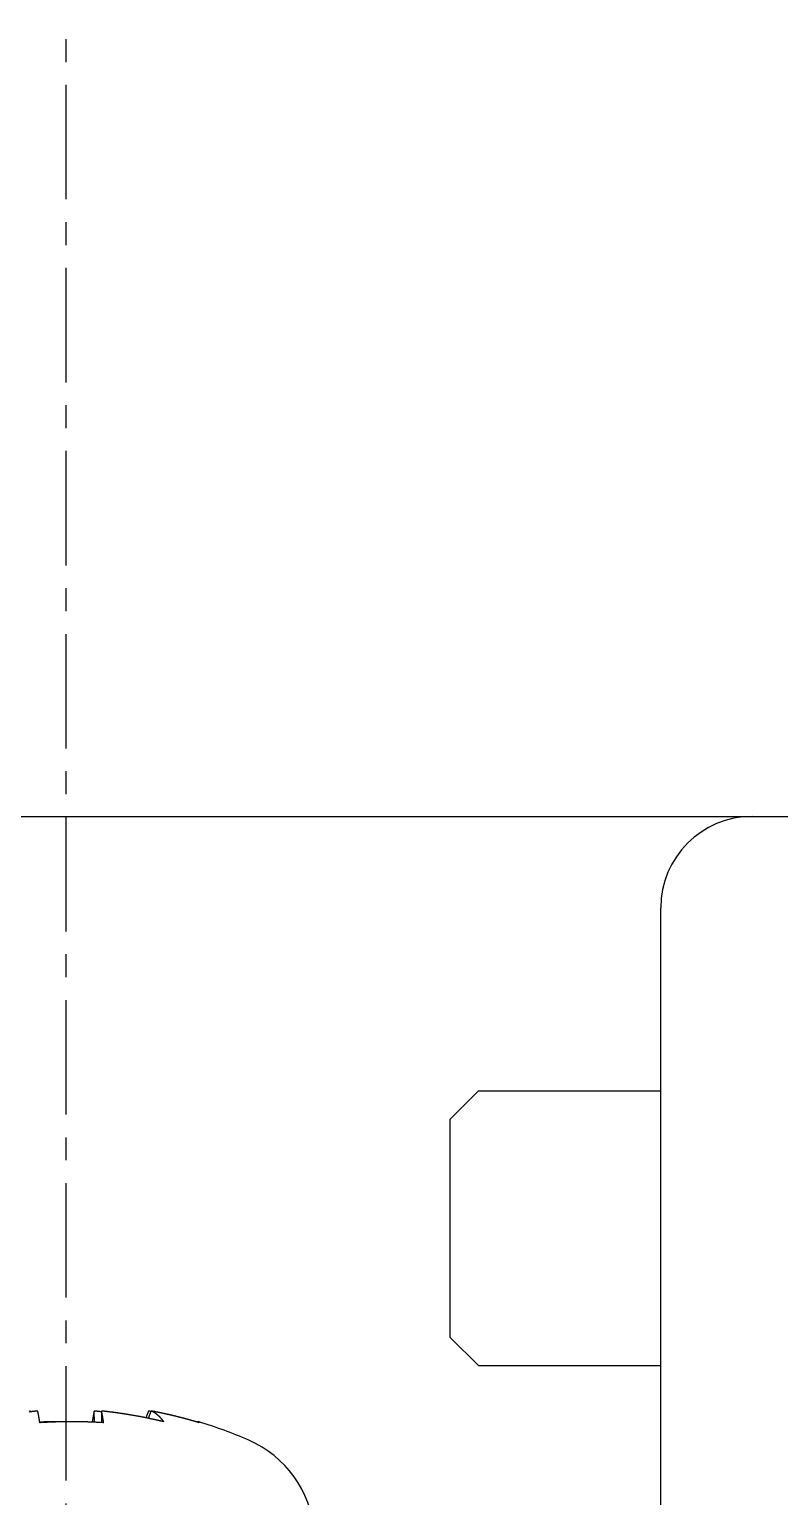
# Model space of a CAD drawing. Extents: x -7 to 305, y -225 to 131.
# Drawn here: x 284.26 to 292.46, y -41.42 to -25.39 of the extents above; entities that cross this region are included whole.
import ezdxf

# ---------------------------------------------------------------- set-up
doc = ezdxf.new("R2010")
doc.units = 0
doc.linetypes.add('CENTER', pattern=[2, 1.25, -0.25, 0.25, -0.25])
doc.layers.get('0').update_dxf_attribs({"linetype": 'CONTINUOUS'})
doc.layers.add('CENTER', color=1, linetype='CENTER')

# ---------------------------------------------------------------- blocks, each defined once
blk = doc.blocks.new('KOZU0012')
at = {"color": 7, "linetype": 'CONTINUOUS'}
for p, q in [((-16, 11), (16, 11)), ((6.5, 3), (6.5, 10)), ((4.2, 7.693275), (4.506725, 8)), ((4.506725, 8), (6.5, 8)), ((4.2, 5.306725), (4.2, 7.693275)), ((4.2, 5.306725), (4.506725, 5)), ((4.506725, 5), (6.5, 5)), ((-0.388641, 4.502558), (-0.388486, 4.493398)), ((0.310778, 4.379841), (0.308698, 4.502558)), ((0.388641, 4.502558), (0.386497, 4.376101)), ((0.902154, 4.502558), (0.873309, 4.428423)), ((0.901458, 4.422675), (0.932539, 4.502558))]:
    blk.add_line(p, q, dxfattribs=at)
for points in [[(-0.308698, 4.50256, 0), (-0.313963, 4.50199, 0), (-0.319228, 4.50142, 0), (-0.324493, 4.50085, 0), (-0.329758, 4.50027, 0), (-0.335023, 4.49968, 0), (-0.340287, 4.49909, 0), (-0.345552, 4.49849, 0), (-0.350816, 4.49788, 0), (-0.356081, 4.49727, 0), (-0.361345, 4.49666, 0), (-0.366609, 4.49604, 0), (-0.371873, 4.49541, 0), (-0.377136, 4.49478, 0), (-0.3824, 4.49414, 0), (-0.387663, 4.4935, 0), (-0.392926, 4.49285, 0), (-0.398189, 4.4922, 0), (-0.403452, 4.49154, 0)], [(-0.388641, 4.50256, 0), (-0.392443, 4.50216, 0), (-0.396244, 4.50175, 0), (-0.400046, 4.50135, 0)], [(-0.285873, 4.37465, 0), (-0.286049, 4.37587, 0), (-0.286224, 4.37708, 0), (-0.2864, 4.37829, 0), (-0.286576, 4.3795, 0), (-0.286752, 4.38071, 0), (-0.286928, 4.38191, 0), (-0.287104, 4.38311, 0), (-0.28728, 4.3843, 0), (-0.287457, 4.38549, 0), (-0.287633, 4.38668, 0), (-0.287809, 4.38786, 0), (-0.287985, 4.38904, 0), (-0.288162, 4.39022, 0), (-0.288338, 4.39139, 0), (-0.288515, 4.39257, 0), (-0.288691, 4.39373, 0), (-0.288868, 4.3949, 0), (-0.289044, 4.39606, 0), (-0.289221, 4.39721, 0), (-0.289397, 4.39837, 0), (-0.289574, 4.39952, 0), (-0.289751, 4.40066, 0), (-0.289928, 4.40181, 0), (-0.290104, 4.40294, 0), (-0.290281, 4.40408, 0), (-0.290458, 4.40521, 0), (-0.290635, 4.40634, 0), (-0.290812, 4.40747, 0), (-0.290989, 4.40859, 0), (-0.291166, 4.40971, 0), (-0.291343, 4.41083, 0), (-0.29152, 4.41194, 0), (-0.291697, 4.41305, 0), (-0.291875, 4.41415, 0), (-0.292052, 4.41525, 0), (-0.292229, 4.41635, 0), (-0.292407, 4.41745, 0), (-0.292584, 4.41854, 0), (-0.292761, 4.41963, 0), (-0.292939, 4.42071, 0), (-0.293116, 4.42179, 0), (-0.293294, 4.42287, 0), (-0.293472, 4.42394, 0), (-0.293649, 4.42501, 0), (-0.293827, 4.42608, 0), (-0.294005, 4.42714, 0), (-0.294182, 4.4282, 0), (-0.29436, 4.42926, 0), (-0.294538, 4.43031, 0), (-0.294716, 4.43136, 0), (-0.294894, 4.43241, 0), (-0.295072, 4.43345, 0), (-0.29525, 4.43449, 0), (-0.295428, 4.43553, 0), (-0.295606, 4.43656, 0), (-0.295784, 4.43759, 0), (-0.295962, 4.43862, 0), (-0.29614, 4.43964, 0), (-0.296318, 4.44066, 0), (-0.296496, 4.44167, 0), (-0.296675, 4.44269, 0), (-0.296853, 4.44369, 0), (-0.297031, 4.4447, 0), (-0.29721, 4.4457, 0), (-0.297388, 4.4467, 0), (-0.297567, 4.44769, 0), (-0.297745, 4.44868, 0), (-0.297924, 4.44967, 0), (-0.298102, 4.45066, 0), (-0.298281, 4.45164, 0), (-0.298459, 4.45261, 0), (-0.298638, 4.45359, 0), (-0.298817, 4.45456, 0), (-0.298996, 4.45553, 0), (-0.299174, 4.45649, 0), (-0.299353, 4.45745, 0), (-0.299532, 4.4584, 0), (-0.299711, 4.45936, 0), (-0.29989, 4.46031, 0), (-0.300069, 4.46125, 0), (-0.300248, 4.4622, 0), (-0.300427, 4.46313, 0), (-0.300606, 4.46407, 0), (-0.300785, 4.465, 0), (-0.300964, 4.46593, 0), (-0.301143, 4.46686, 0), (-0.301323, 4.46778, 0), (-0.301502, 4.4687, 0), (-0.301681, 4.46961, 0), (-0.30186, 4.47052, 0), (-0.30204, 4.47143, 0), (-0.302219, 4.47233, 0), (-0.302398, 4.47323, 0), (-0.302578, 4.47413, 0), (-0.302757, 4.47502, 0), (-0.302937, 4.47592, 0), (-0.303116, 4.4768, 0), (-0.303296, 4.47769, 0), (-0.303476, 4.47856, 0), (-0.303655, 4.47944, 0), (-0.303835, 4.48031, 0), (-0.304015, 4.48118, 0), (-0.304194, 4.48205, 0), (-0.304374, 4.48291, 0), (-0.304554, 4.48377, 0), (-0.304734, 4.48463, 0), (-0.304914, 4.48548, 0), (-0.305093, 4.48633, 0), (-0.305273, 4.48717, 0), (-0.305453, 4.48801, 0), (-0.305633, 4.48885, 0), (-0.305813, 4.48968, 0), (-0.305993, 4.49052, 0), (-0.306173, 4.49134, 0), (-0.306353, 4.49217, 0), (-0.306534, 4.49299, 0), (-0.306714, 4.4938, 0), (-0.306894, 4.49462, 0), (-0.307074, 4.49543, 0), (-0.307254, 4.49623, 0), (-0.307435, 4.49704, 0), (-0.307615, 4.49784, 0), (-0.307795, 4.49863, 0), (-0.307976, 4.49942, 0), (-0.308156, 4.50021, 0), (-0.308337, 4.501, 0), (-0.308517, 4.50178, 0), (-0.308698, 4.50256, 0)], [(0.308698, 4.50256, 0), (0.308524, 4.50181, 0), (0.308351, 4.50106, 0), (0.308178, 4.50031, 0), (0.308004, 4.49955, 0), (0.307831, 4.49879, 0), (0.307658, 4.49803, 0), (0.307485, 4.49726, 0), (0.307312, 4.49649, 0), (0.307139, 4.49572, 0), (0.306966, 4.49494, 0), (0.306793, 4.49416, 0), (0.30662, 4.49338, 0), (0.306447, 4.49259, 0), (0.306274, 4.4918, 0), (0.306101, 4.49101, 0), (0.305928, 4.49021, 0), (0.305755, 4.48941, 0), (0.305582, 4.48861, 0), (0.305409, 4.48781, 0), (0.305237, 4.487, 0), (0.305064, 4.48619, 0), (0.304891, 4.48537, 0), (0.304718, 4.48455, 0), (0.304546, 4.48373, 0), (0.304373, 4.48291, 0), (0.3042, 4.48208, 0), (0.304028, 4.48125, 0), (0.303855, 4.48041, 0), (0.303683, 4.47958, 0), (0.30351, 4.47873, 0), (0.303338, 4.47789, 0), (0.303165, 4.47704, 0), (0.302993, 4.47619, 0), (0.302821, 4.47534, 0), (0.302648, 4.47448, 0), (0.302476, 4.47362, 0), (0.302304, 4.47276, 0), (0.302132, 4.47189, 0), (0.301959, 4.47102, 0), (0.301787, 4.47015, 0), (0.301615, 4.46927, 0), (0.301443, 4.46839, 0), (0.301271, 4.46751, 0), (0.301099, 4.46663, 0), (0.300927, 4.46574, 0), (0.300755, 4.46484, 0), (0.300583, 4.46395, 0), (0.300411, 4.46305, 0), (0.300239, 4.46215, 0), (0.300067, 4.46124, 0), (0.299895, 4.46033, 0), (0.299723, 4.45942, 0), (0.299552, 4.45851, 0), (0.29938, 4.45759, 0), (0.299208, 4.45667, 0), (0.299036, 4.45574, 0), (0.298865, 4.45482, 0), (0.298693, 4.45389, 0), (0.298522, 4.45295, 0), (0.29835, 4.45202, 0), (0.298178, 4.45108, 0), (0.298007, 4.45013, 0), (0.297836, 4.44919, 0), (0.297664, 4.44824, 0), (0.297493, 4.44728, 0), (0.297321, 4.44633, 0), (0.29715, 4.44537, 0), (0.296979, 4.4444, 0), (0.296808, 4.44344, 0), (0.296636, 4.44247, 0), (0.296465, 4.4415, 0), (0.296294, 4.44052, 0), (0.296123, 4.43954, 0), (0.295952, 4.43856, 0), (0.295781, 4.43758, 0), (0.29561, 4.43659, 0), (0.295439, 4.4356, 0), (0.295268, 4.4346, 0), (0.295097, 4.4336, 0), (0.294926, 4.4326, 0), (0.294755, 4.4316, 0), (0.294585, 4.43059, 0), (0.294414, 4.42958, 0), (0.294243, 4.42857, 0), (0.294072, 4.42755, 0), (0.293902, 4.42653, 0), (0.293731, 4.42551, 0), (0.293561, 4.42448, 0), (0.29339, 4.42345, 0), (0.29322, 4.42242, 0), (0.293049, 4.42138, 0), (0.292879, 4.42034, 0), (0.292708, 4.4193, 0), (0.292538, 4.41825, 0), (0.292368, 4.4172, 0), (0.292197, 4.41615, 0), (0.292027, 4.4151, 0), (0.291857, 4.41404, 0), (0.291687, 4.41298, 0), (0.291517, 4.41191, 0), (0.291346, 4.41085, 0), (0.291176, 4.40977, 0), (0.291006, 4.4087, 0), (0.290836, 4.40762, 0), (0.290666, 4.40654, 0), (0.290497, 4.40546, 0), (0.290327, 4.40437, 0), (0.290157, 4.40328, 0), (0.289987, 4.40219, 0), (0.289817, 4.40109, 0), (0.289648, 4.39999, 0), (0.289478, 4.39889, 0), (0.289308, 4.39778, 0), (0.289139, 4.39668, 0), (0.288969, 4.39556, 0), (0.2888, 4.39445, 0), (0.28863, 4.39333, 0), (0.288461, 4.39221, 0), (0.288291, 4.39108, 0), (0.288122, 4.38996, 0), (0.287953, 4.38882, 0), (0.287783, 4.38769, 0), (0.287614, 4.38655, 0), (0.287445, 4.38541, 0), (0.287276, 4.38427, 0), (0.287107, 4.38312, 0), (0.286938, 4.38197, 0), (0.286769, 4.38082, 0)], [(0.388486, 4.4934, 0), (0.387862, 4.49347, 0), (0.387239, 4.49355, 0), (0.386616, 4.49363, 0), (0.385993, 4.4937, 0), (0.385369, 4.49378, 0), (0.384746, 4.49386, 0), (0.384123, 4.49393, 0), (0.3835, 4.49401, 0), (0.382877, 4.49408, 0), (0.382253, 4.49416, 0), (0.38163, 4.49424, 0), (0.381007, 4.49431, 0), (0.380384, 4.49439, 0), (0.37976, 4.49446, 0), (0.379137, 4.49454, 0), (0.378514, 4.49461, 0), (0.377891, 4.49469, 0), (0.377267, 4.49476, 0), (0.376644, 4.49484, 0), (0.376021, 4.49491, 0), (0.375398, 4.49499, 0), (0.374774, 4.49506, 0), (0.374151, 4.49514, 0), (0.373528, 4.49521, 0), (0.372905, 4.49529, 0), (0.372281, 4.49536, 0), (0.371658, 4.49544, 0), (0.371035, 4.49551, 0), (0.370411, 4.49559, 0), (0.369788, 4.49566, 0), (0.369165, 4.49573, 0), (0.368542, 4.49581, 0), (0.367918, 4.49588, 0), (0.367295, 4.49596, 0), (0.366672, 4.49603, 0), (0.366048, 4.4961, 0), (0.365425, 4.49618, 0), (0.364802, 4.49625, 0), (0.364179, 4.49632, 0), (0.363555, 4.4964, 0), (0.362932, 4.49647, 0), (0.362309, 4.49654, 0), (0.361685, 4.49662, 0), (0.361062, 4.49669, 0), (0.360439, 4.49676, 0), (0.359815, 4.49684, 0), (0.359192, 4.49691, 0), (0.358569, 4.49698, 0), (0.357945, 4.49706, 0), (0.357322, 4.49713, 0), (0.356699, 4.4972, 0), (0.356075, 4.49727, 0), (0.355452, 4.49735, 0), (0.354829, 4.49742, 0), (0.354205, 4.49749, 0), (0.353582, 4.49756, 0), (0.352959, 4.49764, 0), (0.352335, 4.49771, 0), (0.351712, 4.49778, 0), (0.351089, 4.49785, 0), (0.350465, 4.49792, 0), (0.349842, 4.49799, 0), (0.349219, 4.49807, 0), (0.348595, 4.49814, 0), (0.347972, 4.49821, 0), (0.347349, 4.49828, 0), (0.346725, 4.49835, 0), (0.346102, 4.49842, 0), (0.345479, 4.4985, 0), (0.344855, 4.49857, 0), (0.344232, 4.49864, 0), (0.343608, 4.49871, 0), (0.342985, 4.49878, 0), (0.342362, 4.49885, 0), (0.341738, 4.49892, 0), (0.341115, 4.49899, 0), (0.340492, 4.49906, 0), (0.339868, 4.49913, 0), (0.339245, 4.4992, 0), (0.338622, 4.49927, 0), (0.337998, 4.49934, 0), (0.337375, 4.49941, 0), (0.336751, 4.49948, 0), (0.336128, 4.49955, 0), (0.335505, 4.49962, 0), (0.334881, 4.49969, 0), (0.334258, 4.49976, 0), (0.333634, 4.49983, 0), (0.333011, 4.4999, 0), (0.332388, 4.49997, 0), (0.331764, 4.50004, 0), (0.331141, 4.50011, 0), (0.330517, 4.50018, 0), (0.329894, 4.50025, 0), (0.329271, 4.50032, 0), (0.328647, 4.50039, 0), (0.328024, 4.50046, 0), (0.3274, 4.50053, 0), (0.326777, 4.5006, 0), (0.326154, 4.50066, 0), (0.32553, 4.50073, 0), (0.324907, 4.5008, 0), (0.324283, 4.50087, 0), (0.32366, 4.50094, 0), (0.323037, 4.50101, 0), (0.322413, 4.50108, 0), (0.32179, 4.50114, 0), (0.321166, 4.50121, 0), (0.320543, 4.50128, 0), (0.319919, 4.50135, 0), (0.319296, 4.50142, 0), (0.318673, 4.50148, 0), (0.318049, 4.50155, 0), (0.317426, 4.50162, 0), (0.316802, 4.50169, 0), (0.316179, 4.50175, 0), (0.315555, 4.50182, 0), (0.314932, 4.50189, 0), (0.314308, 4.50196, 0), (0.313685, 4.50202, 0), (0.313062, 4.50209, 0), (0.312438, 4.50216, 0), (0.311815, 4.50222, 0), (0.311191, 4.50229, 0), (0.310568, 4.50236, 0), (0.309944, 4.50242, 0), (0.309321, 4.50249, 0), (0.308698, 4.50256, 0)], [(0.411466, 4.37465, 0), (0.41129, 4.37587, 0), (0.411114, 4.37708, 0), (0.410938, 4.37829, 0), (0.410762, 4.3795, 0), (0.410586, 4.38071, 0), (0.41041, 4.38191, 0), (0.410234, 4.38311, 0), (0.410058, 4.3843, 0), (0.409882, 4.38549, 0), (0.409705, 4.38668, 0), (0.409529, 4.38786, 0), (0.409353, 4.38904, 0), (0.409177, 4.39022, 0), (0.409, 4.39139, 0), (0.408824, 4.39257, 0), (0.408647, 4.39373, 0), (0.408471, 4.3949, 0), (0.408294, 4.39606, 0), (0.408118, 4.39721, 0), (0.407941, 4.39837, 0), (0.407764, 4.39952, 0), (0.407588, 4.40066, 0), (0.407411, 4.40181, 0), (0.407234, 4.40294, 0), (0.407057, 4.40408, 0), (0.40688, 4.40521, 0), (0.406703, 4.40634, 0), (0.406526, 4.40747, 0), (0.406349, 4.40859, 0), (0.406172, 4.40971, 0), (0.405995, 4.41083, 0), (0.405818, 4.41194, 0), (0.405641, 4.41305, 0), (0.405464, 4.41415, 0), (0.405286, 4.41525, 0), (0.405109, 4.41635, 0), (0.404932, 4.41745, 0), (0.404754, 4.41854, 0), (0.404577, 4.41963, 0), (0.404399, 4.42071, 0), (0.404222, 4.42179, 0), (0.404044, 4.42287, 0), (0.403867, 4.42394, 0), (0.403689, 4.42501, 0), (0.403511, 4.42608, 0), (0.403334, 4.42714, 0), (0.403156, 4.4282, 0), (0.402978, 4.42926, 0), (0.4028, 4.43031, 0), (0.402623, 4.43136, 0), (0.402445, 4.43241, 0), (0.402267, 4.43345, 0), (0.402089, 4.43449, 0), (0.401911, 4.43553, 0), (0.401733, 4.43656, 0), (0.401555, 4.43759, 0), (0.401377, 4.43862, 0), (0.401198, 4.43964, 0), (0.40102, 4.44066, 0), (0.400842, 4.44167, 0), (0.400664, 4.44269, 0), (0.400485, 4.44369, 0), (0.400307, 4.4447, 0), (0.400129, 4.4457, 0), (0.39995, 4.4467, 0), (0.399772, 4.44769, 0), (0.399593, 4.44868, 0), (0.399415, 4.44967, 0), (0.399236, 4.45066, 0), (0.399057, 4.45164, 0), (0.398879, 4.45261, 0), (0.3987, 4.45359, 0), (0.398521, 4.45456, 0), (0.398343, 4.45553, 0), (0.398164, 4.45649, 0), (0.397985, 4.45745, 0), (0.397806, 4.4584, 0), (0.397627, 4.45936, 0), (0.397448, 4.46031, 0), (0.397269, 4.46125, 0), (0.39709, 4.4622, 0), (0.396911, 4.46313, 0), (0.396732, 4.46407, 0), (0.396553, 4.465, 0), (0.396374, 4.46593, 0), (0.396195, 4.46686, 0), (0.396016, 4.46778, 0), (0.395837, 4.4687, 0), (0.395657, 4.46961, 0), (0.395478, 4.47052, 0), (0.395299, 4.47143, 0), (0.395119, 4.47233, 0), (0.39494, 4.47323, 0), (0.39476, 4.47413, 0), (0.394581, 4.47502, 0), (0.394401, 4.47592, 0), (0.394222, 4.4768, 0), (0.394042, 4.47769, 0), (0.393863, 4.47856, 0), (0.393683, 4.47944, 0), (0.393503, 4.48031, 0), (0.393324, 4.48118, 0), (0.393144, 4.48205, 0), (0.392964, 4.48291, 0), (0.392784, 4.48377, 0), (0.392605, 4.48463, 0), (0.392425, 4.48548, 0), (0.392245, 4.48633, 0), (0.392065, 4.48717, 0), (0.391885, 4.48801, 0), (0.391705, 4.48885, 0), (0.391525, 4.48968, 0), (0.391345, 4.49052, 0), (0.391165, 4.49134, 0), (0.390985, 4.49217, 0), (0.390805, 4.49299, 0), (0.390625, 4.4938, 0), (0.390444, 4.49462, 0), (0.390264, 4.49543, 0), (0.390084, 4.49623, 0), (0.389904, 4.49704, 0), (0.389723, 4.49784, 0), (0.389543, 4.49863, 0), (0.389363, 4.49942, 0), (0.389182, 4.50021, 0), (0.389002, 4.501, 0), (0.388821, 4.50178, 0), (0.388641, 4.50256, 0)], [(1.06897, 4.38513, 0), (1.0637, 4.3864, 0), (1.05844, 4.38766, 0), (1.05318, 4.38892, 0), (1.04791, 4.39017, 0), (1.04264, 4.39141, 0), (1.03738, 4.39265, 0), (1.03211, 4.39389, 0), (1.02684, 4.39512, 0), (1.02157, 4.39634, 0), (1.0163, 4.39756, 0), (1.01102, 4.39877, 0), (1.00575, 4.39998, 0), (1.00047, 4.40118, 0), (0.995198, 4.40237, 0), (0.989921, 4.40356, 0), (0.984643, 4.40475, 0), (0.979364, 4.40593, 0), (0.974084, 4.4071, 0), (0.968803, 4.40827, 0), (0.963521, 4.40943, 0), (0.958238, 4.41059, 0), (0.952954, 4.41174, 0), (0.947669, 4.41289, 0), (0.942383, 4.41403, 0), (0.937096, 4.41517, 0), (0.931809, 4.4163, 0), (0.92652, 4.41742, 0), (0.92123, 4.41854, 0), (0.915939, 4.41966, 0), (0.910648, 4.42076, 0), (0.905355, 4.42187, 0), (0.900062, 4.42296, 0), (0.894768, 4.42406, 0), (0.889473, 4.42514, 0), (0.884176, 4.42622, 0), (0.878879, 4.4273, 0), (0.873582, 4.42837, 0), (0.868283, 4.42943, 0), (0.862983, 4.43049, 0), (0.857683, 4.43154, 0), (0.852381, 4.43259, 0), (0.847079, 4.43364, 0), (0.841776, 4.43467, 0), (0.836472, 4.4357, 0), (0.831168, 4.43673, 0), (0.825862, 4.43775, 0), (0.820556, 4.43876, 0), (0.815249, 4.43977, 0), (0.809941, 4.44078, 0), (0.804632, 4.44178, 0), (0.799323, 4.44277, 0), (0.794013, 4.44376, 0), (0.788701, 4.44474, 0), (0.78339, 4.44571, 0), (0.778077, 4.44668, 0), (0.772764, 4.44765, 0), (0.76745, 4.44861, 0), (0.762135, 4.44956, 0), (0.756819, 4.45051, 0), (0.751503, 4.45145, 0), (0.746186, 4.45239, 0), (0.740868, 4.45332, 0), (0.73555, 4.45425, 0), (0.730231, 4.45517, 0), (0.724911, 4.45609, 0), (0.71959, 4.457, 0), (0.714269, 4.4579, 0), (0.708947, 4.4588, 0), (0.703625, 4.45969, 0), (0.698301, 4.46058, 0), (0.692977, 4.46146, 0), (0.687653, 4.46234, 0), (0.682328, 4.46321, 0), (0.677002, 4.46408, 0), (0.671675, 4.46494, 0), (0.666348, 4.46579, 0), (0.661021, 4.46664, 0), (0.655692, 4.46748, 0), (0.650363, 4.46832, 0), (0.645034, 4.46915, 0), (0.639704, 4.46998, 0), (0.634373, 4.4708, 0), (0.629042, 4.47162, 0), (0.62371, 4.47243, 0), (0.618378, 4.47323, 0), (0.613045, 4.47403, 0), (0.607711, 4.47482, 0), (0.602377, 4.47561, 0), (0.597042, 4.47639, 0), (0.591707, 4.47717, 0), (0.586372, 4.47794, 0), (0.581035, 4.47871, 0), (0.575699, 4.47947, 0), (0.570361, 4.48022, 0), (0.565024, 4.48097, 0), (0.559685, 4.48171, 0), (0.554347, 4.48245, 0), (0.549008, 4.48318, 0), (0.543668, 4.48391, 0), (0.538328, 4.48463, 0), (0.532987, 4.48535, 0), (0.527646, 4.48606, 0), (0.522305, 4.48676, 0), (0.516963, 4.48746, 0), (0.51162, 4.48815, 0), (0.506278, 4.48884, 0), (0.500934, 4.48952, 0), (0.495591, 4.4902, 0), (0.490247, 4.49087, 0), (0.484902, 4.49154, 0), (0.479557, 4.4922, 0), (0.474212, 4.49285, 0), (0.468867, 4.4935, 0), (0.463521, 4.49414, 0), (0.458174, 4.49478, 0), (0.452827, 4.49541, 0), (0.44748, 4.49604, 0), (0.442133, 4.49666, 0), (0.436785, 4.49727, 0), (0.431437, 4.49788, 0), (0.426089, 4.49849, 0), (0.42074, 4.49909, 0), (0.415391, 4.49968, 0), (0.410041, 4.50027, 0), (0.404692, 4.50085, 0), (0.399342, 4.50142, 0), (0.393991, 4.50199, 0), (0.388641, 4.50256, 0)], [(0.930442, 4.49717, 0), (0.930222, 4.49721, 0), (0.930001, 4.49726, 0), (0.92978, 4.4973, 0), (0.929559, 4.49734, 0), (0.929338, 4.49738, 0), (0.929117, 4.49743, 0), (0.928896, 4.49747, 0), (0.928675, 4.49751, 0), (0.928454, 4.49755, 0), (0.928233, 4.4976, 0), (0.928013, 4.49764, 0), (0.927792, 4.49768, 0), (0.927571, 4.49772, 0), (0.92735, 4.49777, 0), (0.927129, 4.49781, 0), (0.926908, 4.49785, 0), (0.926687, 4.4979, 0), (0.926466, 4.49794, 0), (0.926245, 4.49798, 0), (0.926024, 4.49802, 0), (0.925803, 4.49807, 0), (0.925582, 4.49811, 0), (0.925362, 4.49815, 0), (0.925141, 4.49819, 0), (0.92492, 4.49824, 0), (0.924699, 4.49828, 0), (0.924478, 4.49832, 0), (0.924257, 4.49836, 0), (0.924036, 4.49841, 0), (0.923815, 4.49845, 0), (0.923594, 4.49849, 0), (0.923373, 4.49853, 0), (0.923152, 4.49857, 0), (0.922931, 4.49862, 0), (0.92271, 4.49866, 0), (0.922489, 4.4987, 0), (0.922268, 4.49874, 0), (0.922047, 4.49879, 0), (0.921826, 4.49883, 0), (0.921606, 4.49887, 0), (0.921385, 4.49891, 0), (0.921164, 4.49896, 0), (0.920943, 4.499, 0), (0.920722, 4.49904, 0), (0.920501, 4.49908, 0), (0.92028, 4.49913, 0), (0.920059, 4.49917, 0), (0.919838, 4.49921, 0), (0.919617, 4.49925, 0), (0.919396, 4.49929, 0), (0.919175, 4.49934, 0), (0.918954, 4.49938, 0), (0.918733, 4.49942, 0), (0.918512, 4.49946, 0), (0.918291, 4.49951, 0), (0.91807, 4.49955, 0), (0.917849, 4.49959, 0), (0.917628, 4.49963, 0), (0.917407, 4.49967, 0), (0.917186, 4.49972, 0), (0.916965, 4.49976, 0), (0.916744, 4.4998, 0), (0.916523, 4.49984, 0), (0.916302, 4.49988, 0), (0.916081, 4.49993, 0), (0.91586, 4.49997, 0), (0.915639, 4.50001, 0), (0.915418, 4.50005, 0), (0.915197, 4.50009, 0), (0.914976, 4.50014, 0), (0.914755, 4.50018, 0), (0.914534, 4.50022, 0), (0.914313, 4.50026, 0), (0.914092, 4.50031, 0), (0.913871, 4.50035, 0), (0.91365, 4.50039, 0), (0.913429, 4.50043, 0), (0.913208, 4.50047, 0), (0.912987, 4.50051, 0), (0.912766, 4.50056, 0), (0.912545, 4.5006, 0), (0.912323, 4.50064, 0), (0.912102, 4.50068, 0), (0.911881, 4.50072, 0), (0.91166, 4.50077, 0), (0.911439, 4.50081, 0), (0.911218, 4.50085, 0), (0.910997, 4.50089, 0), (0.910776, 4.50093, 0), (0.910555, 4.50098, 0), (0.910334, 4.50102, 0), (0.910113, 4.50106, 0), (0.909892, 4.5011, 0), (0.909671, 4.50114, 0), (0.90945, 4.50118, 0), (0.909229, 4.50123, 0), (0.909008, 4.50127, 0), (0.908787, 4.50131, 0), (0.908565, 4.50135, 0), (0.908344, 4.50139, 0), (0.908123, 4.50144, 0), (0.907902, 4.50148, 0), (0.907681, 4.50152, 0), (0.90746, 4.50156, 0), (0.907239, 4.5016, 0), (0.907018, 4.50164, 0), (0.906797, 4.50169, 0), (0.906576, 4.50173, 0), (0.906355, 4.50177, 0), (0.906134, 4.50181, 0), (0.905912, 4.50185, 0), (0.905691, 4.50189, 0), (0.90547, 4.50194, 0), (0.905249, 4.50198, 0), (0.905028, 4.50202, 0), (0.904807, 4.50206, 0), (0.904586, 4.5021, 0), (0.904365, 4.50214, 0), (0.904144, 4.50218, 0), (0.903923, 4.50223, 0), (0.903701, 4.50227, 0), (0.90348, 4.50231, 0), (0.903259, 4.50235, 0), (0.903038, 4.50239, 0), (0.902817, 4.50243, 0), (0.902596, 4.50248, 0), (0.902375, 4.50252, 0), (0.902154, 4.50256, 0)], [(1.45708, 4.37443, 0), (1.45304, 4.37565, 0), (1.449, 4.37687, 0), (1.44496, 4.37808, 0), (1.44092, 4.37929, 0), (1.43687, 4.3805, 0), (1.43283, 4.3817, 0), (1.42878, 4.3829, 0), (1.42473, 4.3841, 0), (1.42068, 4.38529, 0), (1.41663, 4.38648, 0), (1.41258, 4.38767, 0), (1.40853, 4.38885, 0), (1.40448, 4.39003, 0), (1.40043, 4.39121, 0), (1.39637, 4.39238, 0), (1.39232, 4.39355, 0), (1.38826, 4.39472, 0), (1.3842, 4.39588, 0), (1.38014, 4.39704, 0), (1.37608, 4.39819, 0), (1.37202, 4.39934, 0), (1.36796, 4.40049, 0), (1.3639, 4.40164, 0), (1.35984, 4.40278, 0), (1.35577, 4.40392, 0), (1.35171, 4.40505, 0), (1.34764, 4.40618, 0), (1.34357, 4.40731, 0), (1.33951, 4.40844, 0), (1.33544, 4.40956, 0), (1.33137, 4.41068, 0), (1.3273, 4.41179, 0), (1.32322, 4.4129, 0), (1.31915, 4.41401, 0), (1.31508, 4.41511, 0), (1.311, 4.41621, 0), (1.30693, 4.41731, 0), (1.30285, 4.4184, 0), (1.29877, 4.41949, 0), (1.2947, 4.42058, 0), (1.29062, 4.42166, 0), (1.28654, 4.42274, 0), (1.28245, 4.42382, 0), (1.27837, 4.42489, 0), (1.27429, 4.42596, 0), (1.27021, 4.42702, 0), (1.26612, 4.42809, 0), (1.26204, 4.42914, 0), (1.25795, 4.4302, 0), (1.25386, 4.43125, 0), (1.24977, 4.4323, 0), (1.24568, 4.43334, 0), (1.24159, 4.43439, 0), (1.2375, 4.43542, 0), (1.23341, 4.43646, 0), (1.22932, 4.43749, 0), (1.22522, 4.43852, 0), (1.22113, 4.43954, 0), (1.21704, 4.44056, 0), (1.21294, 4.44158, 0), (1.20884, 4.44259, 0), (1.20474, 4.4436, 0), (1.20065, 4.44461, 0), (1.19655, 4.44561, 0), (1.19245, 4.44661, 0), (1.18834, 4.44761, 0), (1.18424, 4.4486, 0), (1.18014, 4.44959, 0), (1.17604, 4.45058, 0), (1.17193, 4.45156, 0), (1.16783, 4.45254, 0), (1.16372, 4.45351, 0), (1.15961, 4.45448, 0), (1.1555, 4.45545, 0), (1.1514, 4.45642, 0), (1.14729, 4.45738, 0), (1.14318, 4.45834, 0), (1.13906, 4.45929, 0), (1.13495, 4.46024, 0), (1.13084, 4.46119, 0), (1.12673, 4.46213, 0), (1.12261, 4.46307, 0), (1.1185, 4.46401, 0), (1.11438, 4.46495, 0), (1.11026, 4.46588, 0), (1.10615, 4.4668, 0), (1.10203, 4.46772, 0), (1.09791, 4.46864, 0), (1.09379, 4.46956, 0), (1.08967, 4.47047, 0), (1.08555, 4.47138, 0), (1.08142, 4.47229, 0), (1.0773, 4.47319, 0), (1.07318, 4.47409, 0), (1.06905, 4.47498, 0), (1.06493, 4.47588, 0), (1.0608, 4.47676, 0), (1.05668, 4.47765, 0), (1.05255, 4.47853, 0), (1.04842, 4.47941, 0), (1.04429, 4.48028, 0), (1.04016, 4.48115, 0), (1.03603, 4.48202, 0), (1.0319, 4.48288, 0), (1.02777, 4.48374, 0), (1.02363, 4.4846, 0), (1.0195, 4.48545, 0), (1.01537, 4.4863, 0), (1.01123, 4.48715, 0), (1.0071, 4.48799, 0), (1.00296, 4.48883, 0), (0.998824, 4.48967, 0), (0.994686, 4.4905, 0), (0.990548, 4.49133, 0), (0.986409, 4.49215, 0), (0.982269, 4.49297, 0), (0.978128, 4.49379, 0), (0.973987, 4.49461, 0), (0.969846, 4.49542, 0), (0.965703, 4.49622, 0), (0.96156, 4.49703, 0), (0.957416, 4.49783, 0), (0.953271, 4.49863, 0), (0.949126, 4.49942, 0), (0.94498, 4.50021, 0), (0.940834, 4.501, 0), (0.936687, 4.50178, 0), (0.932539, 4.50256, 0)], [(1.06897, 4.38513, 0), (1.06805, 4.3864, 0), (1.06713, 4.38766, 0), (1.06621, 4.38892, 0), (1.06528, 4.39017, 0), (1.06436, 4.39141, 0), (1.06343, 4.39265, 0), (1.06249, 4.39389, 0), (1.06156, 4.39512, 0), (1.06062, 4.39634, 0), (1.05969, 4.39756, 0), (1.05874, 4.39877, 0), (1.0578, 4.39998, 0), (1.05686, 4.40118, 0), (1.05591, 4.40237, 0), (1.05496, 4.40356, 0), (1.054, 4.40475, 0), (1.05305, 4.40593, 0), (1.05209, 4.4071, 0), (1.05113, 4.40827, 0), (1.05017, 4.40943, 0), (1.0492, 4.41059, 0), (1.04824, 4.41174, 0), (1.04727, 4.41289, 0), (1.04629, 4.41403, 0), (1.04532, 4.41517, 0), (1.04434, 4.4163, 0), (1.04336, 4.41742, 0), (1.04238, 4.41854, 0), (1.0414, 4.41966, 0), (1.04041, 4.42076, 0), (1.03942, 4.42187, 0), (1.03843, 4.42296, 0), (1.03744, 4.42406, 0), (1.03644, 4.42514, 0), (1.03545, 4.42622, 0), (1.03445, 4.4273, 0), (1.03344, 4.42837, 0), (1.03244, 4.42943, 0), (1.03143, 4.43049, 0), (1.03042, 4.43154, 0), (1.02941, 4.43259, 0), (1.02839, 4.43364, 0), (1.02738, 4.43467, 0), (1.02636, 4.4357, 0), (1.02534, 4.43673, 0), (1.02431, 4.43775, 0), (1.02329, 4.43876, 0), (1.02226, 4.43977, 0), (1.02123, 4.44078, 0), (1.0202, 4.44178, 0), (1.01916, 4.44277, 0), (1.01812, 4.44376, 0), (1.01708, 4.44474, 0), (1.01604, 4.44571, 0), (1.015, 4.44668, 0), (1.01395, 4.44765, 0), (1.0129, 4.44861, 0), (1.01185, 4.44956, 0), (1.01079, 4.45051, 0), (1.00974, 4.45145, 0), (1.00868, 4.45239, 0), (1.00762, 4.45332, 0), (1.00655, 4.45425, 0), (1.00549, 4.45517, 0), (1.00442, 4.45609, 0), (1.00335, 4.457, 0), (1.00228, 4.4579, 0), (1.0012, 4.4588, 0), (1.00013, 4.45969, 0), (0.999047, 4.46058, 0), (0.997965, 4.46146, 0), (0.996881, 4.46234, 0), (0.995795, 4.46321, 0), (0.994706, 4.46408, 0), (0.993615, 4.46494, 0), (0.992522, 4.46579, 0), (0.991426, 4.46664, 0), (0.990328, 4.46748, 0), (0.989228, 4.46832, 0), (0.988126, 4.46915, 0), (0.987021, 4.46998, 0), (0.985914, 4.4708, 0), (0.984805, 4.47162, 0), (0.983693, 4.47243, 0), (0.982579, 4.47323, 0), (0.981463, 4.47403, 0), (0.980345, 4.47482, 0), (0.979224, 4.47561, 0), (0.978101, 4.47639, 0), (0.976976, 4.47717, 0), (0.975848, 4.47794, 0), (0.974718, 4.47871, 0), (0.973586, 4.47947, 0), (0.972452, 4.48022, 0), (0.971315, 4.48097, 0), (0.970176, 4.48171, 0), (0.969035, 4.48245, 0), (0.967891, 4.48318, 0), (0.966746, 4.48391, 0), (0.965598, 4.48463, 0), (0.964447, 4.48535, 0), (0.963295, 4.48606, 0), (0.96214, 4.48676, 0), (0.960983, 4.48746, 0), (0.959823, 4.48815, 0), (0.958662, 4.48884, 0), (0.957498, 4.48952, 0), (0.956332, 4.4902, 0), (0.955164, 4.49087, 0), (0.953993, 4.49154, 0), (0.95282, 4.4922, 0), (0.951645, 4.49285, 0), (0.950468, 4.4935, 0), (0.949288, 4.49414, 0), (0.948106, 4.49478, 0), (0.946922, 4.49541, 0), (0.945736, 4.49604, 0), (0.944547, 4.49666, 0), (0.943357, 4.49727, 0), (0.942163, 4.49788, 0), (0.940968, 4.49849, 0), (0.939771, 4.49909, 0), (0.938571, 4.49968, 0), (0.937369, 4.50027, 0), (0.936165, 4.50085, 0), (0.934958, 4.50142, 0), (0.93375, 4.50199, 0), (0.932539, 4.50256, 0)], [(0, 4.38479, 0), (-0.002243, 4.38481, 0), (-0.004485, 4.38484, 0), (-0.006728, 4.38486, 0), (-0.00897, 4.38488, 0), (-0.011213, 4.3849, 0), (-0.013455, 4.38492, 0), (-0.015698, 4.38494, 0), (-0.01794, 4.38496, 0), (-0.020182, 4.38497, 0), (-0.022425, 4.38499, 0), (-0.024667, 4.38501, 0), (-0.02691, 4.38502, 0), (-0.029152, 4.38503, 0), (-0.031394, 4.38505, 0), (-0.033637, 4.38506, 0), (-0.035879, 4.38507, 0), (-0.038121, 4.38508, 0), (-0.040364, 4.38509, 0), (-0.042606, 4.3851, 0), (-0.044848, 4.3851, 0), (-0.04709, 4.38511, 0), (-0.049332, 4.38512, 0), (-0.051575, 4.38512, 0), (-0.053817, 4.38513, 0), (-0.056059, 4.38513, 0), (-0.058301, 4.38513, 0), (-0.060543, 4.38513, 0), (-0.062785, 4.38513, 0), (-0.065027, 4.38513, 0), (-0.067269, 4.38513, 0), (-0.069511, 4.38513, 0), (-0.071753, 4.38513, 0), (-0.073995, 4.38512, 0), (-0.076236, 4.38512, 0), (-0.078478, 4.38511, 0), (-0.08072, 4.38511, 0), (-0.082962, 4.3851, 0), (-0.085204, 4.38509, 0), (-0.087445, 4.38508, 0), (-0.089687, 4.38507, 0), (-0.091929, 4.38506, 0), (-0.09417, 4.38505, 0), (-0.096412, 4.38504, 0), (-0.098653, 4.38502, 0), (-0.100895, 4.38501, 0), (-0.103136, 4.385, 0), (-0.105378, 4.38498, 0), (-0.107619, 4.38496, 0), (-0.10986, 4.38495, 0), (-0.112102, 4.38493, 0), (-0.114343, 4.38491, 0), (-0.116584, 4.38489, 0), (-0.118826, 4.38487, 0), (-0.121067, 4.38484, 0), (-0.123308, 4.38482, 0), (-0.125549, 4.3848, 0), (-0.12779, 4.38477, 0), (-0.130031, 4.38475, 0), (-0.132272, 4.38472, 0), (-0.134513, 4.38469, 0), (-0.136754, 4.38467, 0), (-0.138995, 4.38464, 0), (-0.141235, 4.38461, 0), (-0.143476, 4.38458, 0), (-0.145717, 4.38455, 0), (-0.147957, 4.38451, 0), (-0.150198, 4.38448, 0), (-0.152439, 4.38445, 0), (-0.154679, 4.38441, 0), (-0.15692, 4.38438, 0), (-0.15916, 4.38434, 0), (-0.1614, 4.3843, 0), (-0.163641, 4.38426, 0), (-0.165881, 4.38422, 0), (-0.168121, 4.38418, 0), (-0.170361, 4.38414, 0), (-0.172601, 4.3841, 0), (-0.174842, 4.38406, 0), (-0.177082, 4.38401, 0), (-0.179322, 4.38397, 0), (-0.181561, 4.38392, 0), (-0.183801, 4.38388, 0), (-0.186041, 4.38383, 0), (-0.188281, 4.38378, 0), (-0.190521, 4.38373, 0), (-0.19276, 4.38368, 0), (-0.195, 4.38363, 0), (-0.197239, 4.38358, 0), (-0.199479, 4.38353, 0), (-0.201718, 4.38348, 0), (-0.203958, 4.38342, 0), (-0.206197, 4.38337, 0), (-0.208436, 4.38331, 0), (-0.210675, 4.38326, 0), (-0.212914, 4.3832, 0), (-0.215153, 4.38314, 0), (-0.217392, 4.38308, 0), (-0.219631, 4.38302, 0), (-0.22187, 4.38296, 0), (-0.224109, 4.3829, 0), (-0.226348, 4.38284, 0), (-0.228587, 4.38277, 0), (-0.230825, 4.38271, 0), (-0.233064, 4.38264, 0), (-0.235302, 4.38258, 0), (-0.237541, 4.38251, 0), (-0.239779, 4.38244, 0), (-0.242017, 4.38237, 0), (-0.244256, 4.3823, 0), (-0.246494, 4.38223, 0), (-0.248732, 4.38216, 0), (-0.25097, 4.38209, 0), (-0.253208, 4.38202, 0), (-0.255446, 4.38194, 0), (-0.257683, 4.38187, 0), (-0.259921, 4.38179, 0), (-0.262159, 4.38172, 0), (-0.264397, 4.38164, 0), (-0.266634, 4.38156, 0), (-0.268872, 4.38148, 0), (-0.271109, 4.3814, 0), (-0.273346, 4.38132, 0), (-0.275583, 4.38124, 0), (-0.277821, 4.38116, 0), (-0.280058, 4.38107, 0), (-0.282295, 4.38099, 0), (-0.284532, 4.3809, 0), (-0.286769, 4.38082, 0)], [(0.411466, 4.37465, 0), (0.406037, 4.37497, 0), (0.400608, 4.37529, 0), (0.395179, 4.37561, 0), (0.389749, 4.37592, 0), (0.384318, 4.37622, 0), (0.378887, 4.37652, 0), (0.373455, 4.37682, 0), (0.368023, 4.37711, 0), (0.36259, 4.37739, 0), (0.357156, 4.37767, 0), (0.351722, 4.37794, 0), (0.346288, 4.37821, 0), (0.340853, 4.37847, 0), (0.335417, 4.37873, 0), (0.329981, 4.37899, 0), (0.324544, 4.37923, 0), (0.319107, 4.37948, 0), (0.313669, 4.37972, 0), (0.308231, 4.37995, 0), (0.302792, 4.38018, 0), (0.297353, 4.3804, 0), (0.291913, 4.38062, 0), (0.286473, 4.38083, 0), (0.281033, 4.38104, 0), (0.275592, 4.38124, 0), (0.27015, 4.38144, 0), (0.264709, 4.38163, 0), (0.259266, 4.38182, 0), (0.253824, 4.382, 0), (0.24838, 4.38217, 0), (0.242937, 4.38234, 0), (0.237493, 4.38251, 0), (0.232049, 4.38267, 0), (0.226604, 4.38283, 0), (0.221159, 4.38298, 0), (0.215713, 4.38313, 0), (0.210268, 4.38327, 0), (0.204822, 4.3834, 0), (0.199375, 4.38353, 0), (0.193928, 4.38366, 0), (0.188481, 4.38378, 0), (0.183034, 4.38389, 0), (0.177586, 4.384, 0), (0.172138, 4.38411, 0), (0.166689, 4.38421, 0), (0.16124, 4.3843, 0), (0.155791, 4.38439, 0), (0.150342, 4.38448, 0), (0.144893, 4.38456, 0), (0.139443, 4.38463, 0), (0.133993, 4.3847, 0), (0.128542, 4.38476, 0), (0.123092, 4.38482, 0), (0.117641, 4.38488, 0), (0.11219, 4.38493, 0), (0.106739, 4.38497, 0), (0.101287, 4.38501, 0), (0.095835, 4.38504, 0), (0.090384, 4.38507, 0), (0.084931, 4.38509, 0), (0.079479, 4.38511, 0), (0.074027, 4.38512, 0), (0.068574, 4.38513, 0), (0.063121, 4.38513, 0), (0.057668, 4.38513, 0), (0.052215, 4.38512, 0), (0.046762, 4.38511, 0), (0.041308, 4.38509, 0), (0.035855, 4.38507, 0), (0.030401, 4.38504, 0), (0.024948, 4.38501, 0), (0.019494, 4.38497, 0), (0.01404, 4.38493, 0), (0.008586, 4.38488, 0), (0.003131, 4.38482, 0), (-0.002323, 4.38476, 0), (-0.007777, 4.3847, 0), (-0.013232, 4.38463, 0), (-0.018686, 4.38456, 0), (-0.02414, 4.38448, 0), (-0.029595, 4.38439, 0), (-0.035049, 4.3843, 0), (-0.040504, 4.38421, 0), (-0.045959, 4.38411, 0), (-0.051413, 4.384, 0), (-0.056868, 4.38389, 0), (-0.062323, 4.38378, 0), (-0.067777, 4.38366, 0), (-0.073232, 4.38353, 0), (-0.078686, 4.3834, 0), (-0.084141, 4.38327, 0), (-0.089595, 4.38313, 0), (-0.09505, 4.38298, 0), (-0.100504, 4.38283, 0), (-0.105959, 4.38267, 0), (-0.111413, 4.38251, 0), (-0.116867, 4.38234, 0), (-0.122321, 4.38217, 0), (-0.127776, 4.382, 0), (-0.133229, 4.38182, 0), (-0.138683, 4.38163, 0), (-0.144137, 4.38144, 0), (-0.149591, 4.38124, 0), (-0.155044, 4.38104, 0), (-0.160498, 4.38083, 0), (-0.165951, 4.38062, 0), (-0.171404, 4.3804, 0), (-0.176857, 4.38018, 0), (-0.18231, 4.37995, 0), (-0.187762, 4.37972, 0), (-0.193215, 4.37948, 0), (-0.198667, 4.37923, 0), (-0.204119, 4.37899, 0), (-0.209571, 4.37873, 0), (-0.215023, 4.37847, 0), (-0.220474, 4.37821, 0), (-0.225925, 4.37794, 0), (-0.231376, 4.37767, 0), (-0.236827, 4.37739, 0), (-0.242278, 4.37711, 0), (-0.247728, 4.37682, 0), (-0.253178, 4.37652, 0), (-0.258628, 4.37622, 0), (-0.264077, 4.37592, 0), (-0.269527, 4.37561, 0), (-0.274976, 4.37529, 0), (-0.280424, 4.37497, 0), (-0.285873, 4.37465, 0)], [(1.45637, 4.37465, 0), (1.45636, 4.37492, 0), (1.45635, 4.37518, 0), (1.45634, 4.37544, 0), (1.45633, 4.3757, 0), (1.45632, 4.37595, 0), (1.4563, 4.3762, 0), (1.45628, 4.37645, 0), (1.45626, 4.37669, 0), (1.45624, 4.37693, 0), (1.45621, 4.37716, 0), (1.45618, 4.3774, 0), (1.45615, 4.37763, 0), (1.45611, 4.37785, 0), (1.45608, 4.37807, 0), (1.45604, 4.37829, 0), (1.456, 4.37851, 0), (1.45595, 4.37872, 0), (1.45591, 4.37893, 0), (1.45586, 4.37913, 0), (1.45581, 4.37934, 0), (1.45575, 4.37953, 0), (1.4557, 4.37973, 0), (1.45564, 4.37992, 0), (1.45558, 4.38011, 0), (1.45551, 4.38029, 0), (1.45545, 4.38047, 0), (1.45538, 4.38065, 0), (1.45531, 4.38083, 0), (1.45523, 4.381, 0), (1.45516, 4.38116, 0), (1.45508, 4.38133, 0), (1.455, 4.38149, 0), (1.45491, 4.38164, 0), (1.45483, 4.3818, 0), (1.45474, 4.38195, 0), (1.45465, 4.38209, 0), (1.45456, 4.38224, 0), (1.45446, 4.38238, 0), (1.45436, 4.38251, 0), (1.45426, 4.38265, 0), (1.45416, 4.38277, 0), (1.45405, 4.3829, 0), (1.45395, 4.38302, 0), (1.45383, 4.38314, 0), (1.45372, 4.38326, 0), (1.45361, 4.38337, 0), (1.45349, 4.38348, 0), (1.45337, 4.38358, 0), (1.45325, 4.38368, 0), (1.45312, 4.38378, 0), (1.45299, 4.38388, 0), (1.45286, 4.38397, 0), (1.45273, 4.38406, 0), (1.4526, 4.38414, 0), (1.45246, 4.38422, 0), (1.45232, 4.3843, 0), (1.45218, 4.38437, 0), (1.45203, 4.38444, 0), (1.45188, 4.38451, 0), (1.45173, 4.38458, 0), (1.45158, 4.38464, 0), (1.45143, 4.38469, 0), (1.45127, 4.38475, 0), (1.45111, 4.3848, 0), (1.45095, 4.38484, 0), (1.45079, 4.38489, 0), (1.45062, 4.38493, 0), (1.45045, 4.38496, 0), (1.45028, 4.38499, 0), (1.4501, 4.38502, 0), (1.44993, 4.38505, 0), (1.44975, 4.38507, 0), (1.44957, 4.38509, 0), (1.44938, 4.38511, 0), (1.4492, 4.38512, 0), (1.44901, 4.38513, 0), (1.44882, 4.38513, 0), (1.44862, 4.38513, 0), (1.44843, 4.38513, 0), (1.44823, 4.38513, 0), (1.44803, 4.38512, 0), (1.44782, 4.38511, 0), (1.44762, 4.38509, 0), (1.44741, 4.38507, 0), (1.4472, 4.38505, 0), (1.44698, 4.38502, 0), (1.44677, 4.38499, 0), (1.44655, 4.38496, 0), (1.44633, 4.38492, 0), (1.4461, 4.38488, 0), (1.44588, 4.38484, 0), (1.44565, 4.38479, 0), (1.44542, 4.38474, 0), (1.44519, 4.38469, 0), (1.44495, 4.38463, 0), (1.44471, 4.38457, 0), (1.44447, 4.38451, 0), (1.44423, 4.38444, 0), (1.44398, 4.38437, 0), (1.44374, 4.3843, 0), (1.44349, 4.38422, 0), (1.44323, 4.38414, 0), (1.44298, 4.38405, 0), (1.44272, 4.38397, 0), (1.44246, 4.38387, 0), (1.4422, 4.38378, 0), (1.44193, 4.38368, 0), (1.44167, 4.38358, 0), (1.4414, 4.38347, 0), (1.44112, 4.38336, 0), (1.44085, 4.38325, 0), (1.44057, 4.38314, 0), (1.44029, 4.38302, 0), (1.44001, 4.3829, 0), (1.43973, 4.38277, 0), (1.43944, 4.38264, 0), (1.43915, 4.38251, 0), (1.43886, 4.38237, 0), (1.43856, 4.38223, 0), (1.43827, 4.38209, 0), (1.43797, 4.38194, 0), (1.43767, 4.38179, 0), (1.43736, 4.38164, 0), (1.43706, 4.38148, 0), (1.43675, 4.38132, 0), (1.43644, 4.38116, 0), (1.43612, 4.38099, 0), (1.43581, 4.38082, 0)]]:
    blk.add_polyline3d(points, dxfattribs=at)
for centre, radius, start, end in [((7.5, 10), 1, 90, 180), ((0, -0.4), 5, 66.4528628, 73.1284948), ((1.518113, 3.083581), 1.2, 5, 66.4528628)]:
    blk.add_arc(centre, radius, start, end, dxfattribs=at)

msp = doc.modelspace()

# ---------------------------------------------------------------- linework, layer by layer
at = {"layer": 'CENTER', "color": 1, "linetype": 'CENTER'}
msp.add_line((284.656, 22.005), (284.656, -159.948), dxfattribs=at)

# ---------------------------------------------------------------- block references
at = {"color": 7, "linetype": 'CONTINUOUS'}
msp.add_blockref('KOZU0012', (284.656, -44.988), dxfattribs=at)

doc.saveas('drawing.dxf')
